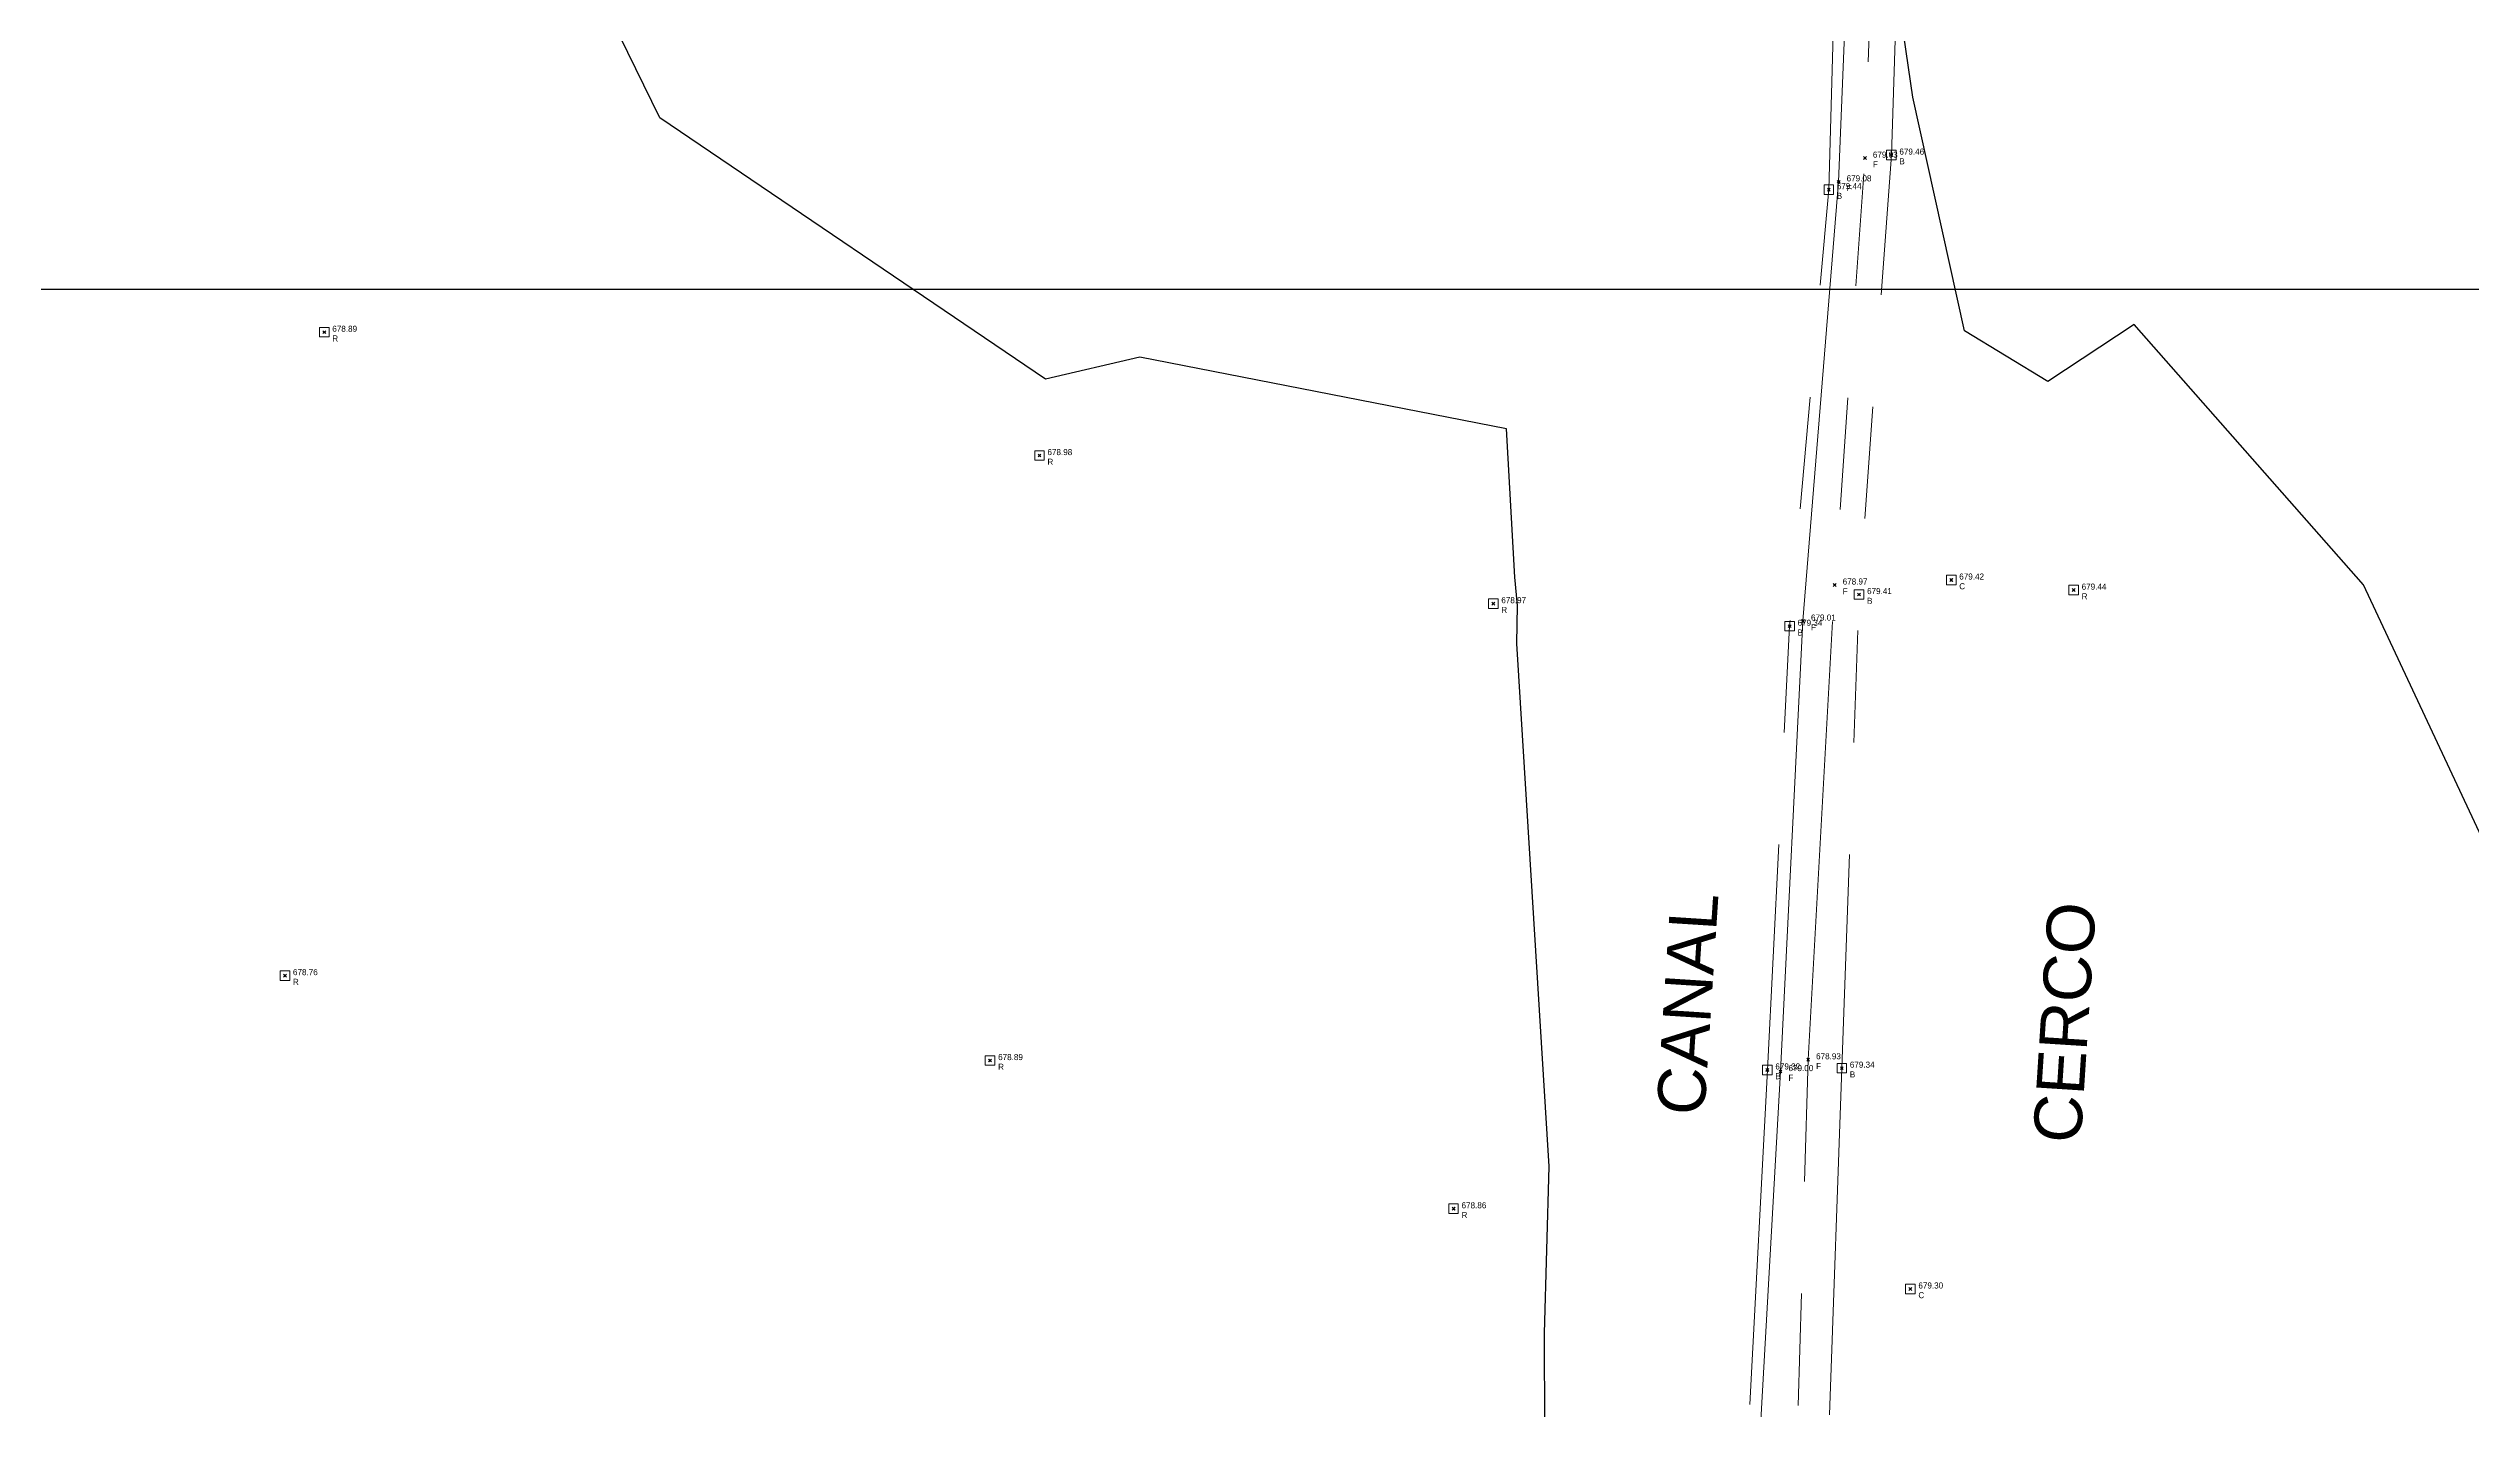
# Model space of a CAD drawing. Extents: x 350769 to 354978, y 6304672 to 6307963.
# Drawn here: x 352534.9 to 352585.7, y 6305676.5 to 6305705 of the extents above; entities that cross this region are included whole.
import ezdxf

# ---------------------------------------------------------------- set-up
doc = ezdxf.new("R2010")
doc.units = 0
doc.header["$PDMODE"] = 35
doc.header["$PDSIZE"] = 0.03
for name, pattern in [('4.0 - LO RECABARREN - DESNIVEL NUEVO$0$HIDDEN', [0.375, 0.25, -0.125]), ('CONTINUOS', [0]), ('DASHED', [19.05, 12.7, -6.35]), ('PHANTOM', [23.5, 11.75, -2.35, 2.35, -2.35, 2.35, -2.35])]:
    doc.linetypes.add(name, pattern=pattern)
doc.layers.get('0').update_dxf_attribs({"linetype": 'CONTINUOUS'})
doc.layers.get('Defpoints').update_dxf_attribs({"linetype": 'CONTINUOUS'})
for name, color, linetype in [('02_Geo ext_Acotamiento', 7, 'CONTINUOUS'), ('02_Geo ext_Geometria', 2, 'CONTINUOUS'), ('1-CANAL', 150, 'PHANTOM'), ('1-coordenadas', 8, 'CONTINUOUS'), ('1-TEXTOS', 7, 'CONTINUOUS'), ('3-CANAL FDO', 141, 'PHANTOM'), ('3-CANAL_FDO', 4, 'CONTINUOUS'), ('C-TINN', 5, 'CONTINUOUS'), ('C-TOPO-MINR', 8, 'CONTINUOUS'), ('V-NODE DIC 2005', 4, 'CONTINUOUS'), ('V-NODE-TEXT DIC 2005', 2, 'CONTINUOUS')]:
    doc.layers.add(name, color=color, linetype=linetype)
doc.layers.add('0_ASD_TOPOGRAFIA_ELEMENTOS', color=9, linetype='CONTINUOS', lineweight=5, true_color=0xbdbdbd)
doc.styles.add('ROMANS', font='romans.shx', dxfattribs={"width": 0.65})
doc.styles.add('TEXTIS', font='arial.ttf', dxfattribs={"height": 2})
doc.dimstyles.new('Principal', dxfattribs={"dimscale": 0, "dimtxt": 2, "dimasz": 2, "dimexe": 1, "dimexo": 1, "dimtad": 1, "dimrnd": 0.05, "dimzin": 1, "dimtxsty": 'ROMANS', "dimcen": 2.5, "dimclrt": 2, "dimaunit": 2, "dimadec": 0, "dimazin": 0, "dimtfac": 1, "dimtmove": 0, "dimatfit": 3, "dimfxl": 1, "dimfxlon": 1, "dimarcsym": 0})

# ---------------------------------------------------------------- blocks, each defined once
blk = doc.blocks.new('COORDENADAS')
at = {"layer": '1-coordenadas'}
blk.add_line((20, -500.625), (1420, -500.625), dxfattribs=at)
blk = doc.blocks.new('*D990')
at = {"layer": '02_Geo ext_Geometria', "color": 0, "lineweight": -2, "transparency": 16777216}
blk.add_line((352576.022, 6306008.91), (352574.44, 6306014.447), dxfattribs=at)
at = {"layer": '02_Geo ext_Geometria', "color": 0, "transparency": 16777216}
blk.add_solid([(352574.6, 6306014.493), (352574.28, 6306014.401), (352574.165, 6306015.409)], dxfattribs=at)
at = {"layer": 'Defpoints', "color": 0, "transparency": 16777216}
for p in [(352574.165, 6306015.409), (352689.665, 6305611.165)]:
    blk.add_point(p, dxfattribs=at)
at = {"layer": '02_Geo ext_Geometria', "color": 2, "transparency": 16777216, "insert": (352576.282, 6306011.306), "char_height": 1, "attachment_point": 5, "rotation": 285.9455, "style": 'ROMANS'}
blk.add_mtext('R420,40', dxfattribs=at)
blk = doc.blocks.new('*D1163')
at = {"layer": '02_Geo ext_Acotamiento', "color": 0, "lineweight": -2, "transparency": 16777216}
blk.add_line((352570.503, 6306007.292), (352568.844, 6306012.806), dxfattribs=at)
at = {"layer": '02_Geo ext_Acotamiento', "color": 0, "transparency": 16777216}
blk.add_solid([(352569.004, 6306012.854), (352568.685, 6306012.758), (352568.556, 6306013.764)], dxfattribs=at)
at = {"layer": 'Defpoints', "color": 0, "transparency": 16777216}
for p in [(352568.556, 6306013.764), (352689.665, 6305611.165)]:
    blk.add_point(p, dxfattribs=at)
at = {"layer": '02_Geo ext_Acotamiento', "color": 2, "transparency": 16777216, "insert": (352570.729, 6306009.69), "char_height": 1, "attachment_point": 5, "rotation": 286.7422, "style": 'ROMANS'}
blk.add_mtext('R420,40', dxfattribs=at)
blk = doc.blocks.new('*D1236')
at = {"layer": '02_Geo ext_Acotamiento', "color": 0, "lineweight": -2, "transparency": 16777216}
blk.add_line((352474.045, 6305972.496), (352473.119, 6305978.179), dxfattribs=at)
at = {"layer": '02_Geo ext_Acotamiento', "color": 0, "transparency": 16777216}
blk.add_solid([(352473.283, 6305978.206), (352472.954, 6305978.153), (352472.958, 6305979.166)], dxfattribs=at)
at = {"layer": 'Defpoints', "color": 0, "transparency": 16777216}
for p in [(352472.958, 6305979.166), (352596.042, 6305224.025)]:
    blk.add_point(p, dxfattribs=at)
at = {"layer": '02_Geo ext_Acotamiento', "color": 2, "transparency": 16777216, "insert": (352474.582, 6305974.845), "char_height": 1, "attachment_point": 5, "rotation": 279.2575, "style": 'ROMANS'}
blk.add_mtext('R765,10', dxfattribs=at)
blk = doc.blocks.new('*D1284')
at = {"layer": '02_Geo ext_Acotamiento', "color": 0, "lineweight": -2, "transparency": 16777216}
blk.add_line((352572.304, 6306010.521), (352570.703, 6306016.052), dxfattribs=at)
at = {"layer": '02_Geo ext_Acotamiento', "color": 0, "transparency": 16777216}
blk.add_solid([(352570.863, 6306016.098), (352570.543, 6306016.005), (352570.425, 6306017.012)], dxfattribs=at)
at = {"layer": 'Defpoints', "color": 0, "transparency": 16777216}
for p in [(352570.425, 6306017.012), (352668.732, 6305677.436)]:
    blk.add_point(p, dxfattribs=at)
at = {"layer": '02_Geo ext_Acotamiento', "color": 2, "transparency": 16777216, "insert": (352572.556, 6306012.917), "char_height": 1, "attachment_point": 5, "rotation": 286.1456, "style": 'ROMANS'}
blk.add_mtext('R353,50', dxfattribs=at)
blk = doc.blocks.new('*D1285')
at = {"layer": '02_Geo ext_Acotamiento', "color": 0, "lineweight": -2, "transparency": 16777216}
blk.add_line((352571.708, 6306017.61), (352570.121, 6306023.145), dxfattribs=at)
at = {"layer": '02_Geo ext_Acotamiento', "color": 0, "transparency": 16777216}
blk.add_solid([(352570.282, 6306023.191), (352569.961, 6306023.099), (352569.846, 6306024.106)], dxfattribs=at)
at = {"layer": 'Defpoints', "color": 0, "transparency": 16777216}
for p in [(352569.846, 6306024.106), (352673.986, 6305660.762)]:
    blk.add_point(p, dxfattribs=at)
at = {"layer": '02_Geo ext_Acotamiento', "color": 2, "transparency": 16777216, "insert": (352571.966, 6306020.005), "char_height": 1, "attachment_point": 5, "rotation": 285.9932, "style": 'ROMANS'}
blk.add_mtext('R377,95', dxfattribs=at)
blk = doc.blocks.new('*U1327')
at = {"color": 0, "linetype": 'ByBlock', "lineweight": -2, "transparency": 16777216}
blk.add_point((0, 0), dxfattribs=at)
blk = doc.blocks.new('*U4302', base_point=(352570.971, 6305683.573))
at = {"layer": 'V-NODE-TEXT DIC 2005', "linetype": 'ByBlock', "char_height": 0.127}
for s, insert, attachment_point in [('679.32', (352571.138, 6305683.644), 4), ('B', (352571.138, 6305683.505), 1)]:
    blk.add_mtext(s, dxfattribs=dict(at, insert=insert, attachment_point=attachment_point))
blk = doc.blocks.new('*U4303', base_point=(352570.971, 6305683.573))
at = {"layer": 'V-NODE-TEXT DIC 2005', "color": 2, "lineweight": -2}
blk.add_blockref('*U4302', (352570.971, 6305683.573), dxfattribs=at)
blk = doc.blocks.new('*U4296', base_point=(352571.436, 6305692.87))
at = {"layer": 'V-NODE-TEXT DIC 2005', "linetype": 'ByBlock', "char_height": 0.127}
for s, insert, attachment_point in [('679.34', (352571.603, 6305692.941), 4), ('B', (352571.603, 6305692.802), 1)]:
    blk.add_mtext(s, dxfattribs=dict(at, insert=insert, attachment_point=attachment_point))
blk = doc.blocks.new('*U4297', base_point=(352571.436, 6305692.87))
at = {"layer": 'V-NODE-TEXT DIC 2005', "color": 2, "lineweight": -2}
blk.add_blockref('*U4296', (352571.436, 6305692.87), dxfattribs=at)
blk = doc.blocks.new('*U4294', base_point=(352572.531, 6305683.61))
at = {"layer": 'V-NODE-TEXT DIC 2005', "linetype": 'ByBlock', "char_height": 0.127}
for s, insert, attachment_point in [('679.34', (352572.698, 6305683.681), 4), ('B', (352572.698, 6305683.542), 1)]:
    blk.add_mtext(s, dxfattribs=dict(at, insert=insert, attachment_point=attachment_point))
blk = doc.blocks.new('*U4295', base_point=(352572.531, 6305683.61))
at = {"layer": 'V-NODE-TEXT DIC 2005', "color": 2, "lineweight": -2}
blk.add_blockref('*U4294', (352572.531, 6305683.61), dxfattribs=at)
blk = doc.blocks.new('*U4290', base_point=(352572.892, 6305693.534))
at = {"layer": 'V-NODE-TEXT DIC 2005', "linetype": 'ByBlock', "char_height": 0.127}
for s, insert, attachment_point in [('679.41', (352573.059, 6305693.605), 4), ('B', (352573.059, 6305693.466), 1)]:
    blk.add_mtext(s, dxfattribs=dict(at, insert=insert, attachment_point=attachment_point))
blk = doc.blocks.new('*U4291', base_point=(352572.892, 6305693.534))
at = {"layer": 'V-NODE-TEXT DIC 2005', "color": 2, "lineweight": -2}
blk.add_blockref('*U4290', (352572.892, 6305693.534), dxfattribs=at)
blk = doc.blocks.new('*U4288', base_point=(352572.256, 6305702.02))
at = {"layer": 'V-NODE-TEXT DIC 2005', "linetype": 'ByBlock', "char_height": 0.127}
for s, insert, attachment_point in [('679.44', (352572.423, 6305702.091), 4), ('B', (352572.423, 6305701.952), 1)]:
    blk.add_mtext(s, dxfattribs=dict(at, insert=insert, attachment_point=attachment_point))
blk = doc.blocks.new('*U4289', base_point=(352572.256, 6305702.02))
at = {"layer": 'V-NODE-TEXT DIC 2005', "color": 2, "lineweight": -2}
blk.add_blockref('*U4288', (352572.256, 6305702.02), dxfattribs=at)
blk = doc.blocks.new('*U4174', base_point=(352573.568, 6305702.744))
at = {"layer": 'V-NODE-TEXT DIC 2005', "linetype": 'ByBlock', "char_height": 0.127}
for s, insert, attachment_point in [('679.46', (352573.735, 6305702.815), 4), ('B', (352573.735, 6305702.676), 1)]:
    blk.add_mtext(s, dxfattribs=dict(at, insert=insert, attachment_point=attachment_point))
blk = doc.blocks.new('*U4175', base_point=(352573.568, 6305702.744))
at = {"layer": 'V-NODE-TEXT DIC 2005', "color": 2, "lineweight": -2}
blk.add_blockref('*U4174', (352573.568, 6305702.744), dxfattribs=at)
blk = doc.blocks.new('*U3982', base_point=(352573.967, 6305678.983))
at = {"layer": 'V-NODE-TEXT DIC 2005', "linetype": 'ByBlock', "char_height": 0.127}
for s, insert, attachment_point in [('679.30', (352574.134, 6305679.054), 4), ('C', (352574.134, 6305678.915), 1)]:
    blk.add_mtext(s, dxfattribs=dict(at, insert=insert, attachment_point=attachment_point))
blk = doc.blocks.new('*U3983', base_point=(352573.967, 6305678.983))
at = {"layer": 'V-NODE-TEXT DIC 2005', "color": 2, "lineweight": -2}
blk.add_blockref('*U3982', (352573.967, 6305678.983), dxfattribs=at)
blk = doc.blocks.new('*U3980', base_point=(352574.822, 6305693.839))
at = {"layer": 'V-NODE-TEXT DIC 2005', "linetype": 'ByBlock', "char_height": 0.127}
for s, insert, attachment_point in [('679.42', (352574.989, 6305693.91), 4), ('C', (352574.989, 6305693.771), 1)]:
    blk.add_mtext(s, dxfattribs=dict(at, insert=insert, attachment_point=attachment_point))
blk = doc.blocks.new('*U3981', base_point=(352574.822, 6305693.839))
at = {"layer": 'V-NODE-TEXT DIC 2005', "color": 2, "lineweight": -2}
blk.add_blockref('*U3980', (352574.822, 6305693.839), dxfattribs=at)
blk = doc.blocks.new('*U3834', base_point=(352572.463, 6305702.183))
at = {"layer": 'V-NODE-TEXT DIC 2005', "linetype": 'ByBlock', "char_height": 0.127}
for s, insert, attachment_point in [('679.08', (352572.63, 6305702.254), 4), ('F', (352572.63, 6305702.115), 1)]:
    blk.add_mtext(s, dxfattribs=dict(at, insert=insert, attachment_point=attachment_point))
blk = doc.blocks.new('*U3835', base_point=(352572.463, 6305702.183))
at = {"layer": 'V-NODE-TEXT DIC 2005', "color": 2, "lineweight": -2}
blk.add_blockref('*U3834', (352572.463, 6305702.183), dxfattribs=at)
blk = doc.blocks.new('*U3828', base_point=(352571.246, 6305683.538))
at = {"layer": 'V-NODE-TEXT DIC 2005', "linetype": 'ByBlock', "char_height": 0.127}
for s, insert, attachment_point in [('679.00', (352571.413, 6305683.609), 4), ('F', (352571.413, 6305683.47), 1)]:
    blk.add_mtext(s, dxfattribs=dict(at, insert=insert, attachment_point=attachment_point))
blk = doc.blocks.new('*U3829', base_point=(352571.246, 6305683.538))
at = {"layer": 'V-NODE-TEXT DIC 2005', "color": 2, "lineweight": -2}
blk.add_blockref('*U3828', (352571.246, 6305683.538), dxfattribs=at)
blk = doc.blocks.new('*U3826', base_point=(352571.824, 6305683.786))
at = {"layer": 'V-NODE-TEXT DIC 2005', "linetype": 'ByBlock', "char_height": 0.127}
for s, insert, attachment_point in [('678.93', (352571.991, 6305683.857), 4), ('F', (352571.991, 6305683.718), 1)]:
    blk.add_mtext(s, dxfattribs=dict(at, insert=insert, attachment_point=attachment_point))
blk = doc.blocks.new('*U3827', base_point=(352571.824, 6305683.786))
at = {"layer": 'V-NODE-TEXT DIC 2005', "color": 2, "lineweight": -2}
blk.add_blockref('*U3826', (352571.824, 6305683.786), dxfattribs=at)
blk = doc.blocks.new('*U3824', base_point=(352571.717, 6305692.98))
at = {"layer": 'V-NODE-TEXT DIC 2005', "linetype": 'ByBlock', "char_height": 0.127}
for s, insert, attachment_point in [('679.01', (352571.884, 6305693.051), 4), ('F', (352571.884, 6305692.912), 1)]:
    blk.add_mtext(s, dxfattribs=dict(at, insert=insert, attachment_point=attachment_point))
blk = doc.blocks.new('*U3825', base_point=(352571.717, 6305692.98))
at = {"layer": 'V-NODE-TEXT DIC 2005', "color": 2, "lineweight": -2}
blk.add_blockref('*U3824', (352571.717, 6305692.98), dxfattribs=at)
blk = doc.blocks.new('*U3822', base_point=(352572.381, 6305693.735))
at = {"layer": 'V-NODE-TEXT DIC 2005', "linetype": 'ByBlock', "char_height": 0.127}
for s, insert, attachment_point in [('678.97', (352572.548, 6305693.806), 4), ('F', (352572.548, 6305693.667), 1)]:
    blk.add_mtext(s, dxfattribs=dict(at, insert=insert, attachment_point=attachment_point))
blk = doc.blocks.new('*U3823', base_point=(352572.381, 6305693.735))
at = {"layer": 'V-NODE-TEXT DIC 2005', "color": 2, "lineweight": -2}
blk.add_blockref('*U3822', (352572.381, 6305693.735), dxfattribs=at)
blk = doc.blocks.new('*U3820', base_point=(352573.013, 6305702.68))
at = {"layer": 'V-NODE-TEXT DIC 2005', "linetype": 'ByBlock', "char_height": 0.127}
for s, insert, attachment_point in [('679.03', (352573.18, 6305702.751), 4), ('F', (352573.18, 6305702.612), 1)]:
    blk.add_mtext(s, dxfattribs=dict(at, insert=insert, attachment_point=attachment_point))
blk = doc.blocks.new('*U3821', base_point=(352573.013, 6305702.68))
at = {"layer": 'V-NODE-TEXT DIC 2005', "color": 2, "lineweight": -2}
blk.add_blockref('*U3820', (352573.013, 6305702.68), dxfattribs=at)
blk = doc.blocks.new('*U3058', base_point=(352564.397, 6305680.663))
at = {"layer": 'V-NODE-TEXT DIC 2005', "linetype": 'ByBlock', "char_height": 0.127}
for s, insert, attachment_point in [('678.86', (352564.564, 6305680.734), 4), ('R', (352564.564, 6305680.595), 1)]:
    blk.add_mtext(s, dxfattribs=dict(at, insert=insert, attachment_point=attachment_point))
blk = doc.blocks.new('*U3059', base_point=(352564.397, 6305680.663))
at = {"layer": 'V-NODE-TEXT DIC 2005', "color": 2, "lineweight": -2}
blk.add_blockref('*U3058', (352564.397, 6305680.663), dxfattribs=at)
blk = doc.blocks.new('*U3052', base_point=(352554.689, 6305683.768))
at = {"layer": 'V-NODE-TEXT DIC 2005', "linetype": 'ByBlock', "char_height": 0.127}
for s, insert, attachment_point in [('678.89', (352554.856, 6305683.839), 4), ('R', (352554.856, 6305683.7), 1)]:
    blk.add_mtext(s, dxfattribs=dict(at, insert=insert, attachment_point=attachment_point))
blk = doc.blocks.new('*U3053', base_point=(352554.689, 6305683.768))
at = {"layer": 'V-NODE-TEXT DIC 2005', "color": 2, "lineweight": -2}
blk.add_blockref('*U3052', (352554.689, 6305683.768), dxfattribs=at)
blk = doc.blocks.new('*U3050', base_point=(352565.23, 6305693.344))
at = {"layer": 'V-NODE-TEXT DIC 2005', "linetype": 'ByBlock', "char_height": 0.127}
for s, insert, attachment_point in [('678.97', (352565.397, 6305693.415), 4), ('R', (352565.397, 6305693.276), 1)]:
    blk.add_mtext(s, dxfattribs=dict(at, insert=insert, attachment_point=attachment_point))
blk = doc.blocks.new('*U3051', base_point=(352565.23, 6305693.344))
at = {"layer": 'V-NODE-TEXT DIC 2005', "color": 2, "lineweight": -2}
blk.add_blockref('*U3050', (352565.23, 6305693.344), dxfattribs=at)
blk = doc.blocks.new('*U3048', base_point=(352555.721, 6305696.446))
at = {"layer": 'V-NODE-TEXT DIC 2005', "linetype": 'ByBlock', "char_height": 0.127}
for s, insert, attachment_point in [('678.98', (352555.888, 6305696.517), 4), ('R', (352555.888, 6305696.378), 1)]:
    blk.add_mtext(s, dxfattribs=dict(at, insert=insert, attachment_point=attachment_point))
blk = doc.blocks.new('*U3049', base_point=(352555.721, 6305696.446))
at = {"layer": 'V-NODE-TEXT DIC 2005', "color": 2, "lineweight": -2}
blk.add_blockref('*U3048', (352555.721, 6305696.446), dxfattribs=at)
blk = doc.blocks.new('*U2992', base_point=(352540.74, 6305699.029))
at = {"layer": 'V-NODE-TEXT DIC 2005', "linetype": 'ByBlock', "char_height": 0.127}
for s, insert, attachment_point in [('678.89', (352540.907, 6305699.1), 4), ('R', (352540.907, 6305698.961), 1)]:
    blk.add_mtext(s, dxfattribs=dict(at, insert=insert, attachment_point=attachment_point))
blk = doc.blocks.new('*U2993', base_point=(352540.74, 6305699.029))
at = {"layer": 'V-NODE-TEXT DIC 2005', "color": 2, "lineweight": -2}
blk.add_blockref('*U2992', (352540.74, 6305699.029), dxfattribs=at)
blk = doc.blocks.new('*U2976', base_point=(352539.917, 6305685.547))
at = {"layer": 'V-NODE-TEXT DIC 2005', "linetype": 'ByBlock', "char_height": 0.127}
for s, insert, attachment_point in [('678.76', (352540.084, 6305685.618), 4), ('R', (352540.084, 6305685.479), 1)]:
    blk.add_mtext(s, dxfattribs=dict(at, insert=insert, attachment_point=attachment_point))
blk = doc.blocks.new('*U2977', base_point=(352539.917, 6305685.547))
at = {"layer": 'V-NODE-TEXT DIC 2005', "color": 2, "lineweight": -2}
blk.add_blockref('*U2976', (352539.917, 6305685.547), dxfattribs=at)
blk = doc.blocks.new('*U2366', base_point=(352577.387, 6305693.629))
at = {"layer": 'V-NODE-TEXT DIC 2005', "linetype": 'ByBlock', "char_height": 0.127}
for s, insert, attachment_point in [('679.44', (352577.554, 6305693.7), 4), ('R', (352577.554, 6305693.561), 1)]:
    blk.add_mtext(s, dxfattribs=dict(at, insert=insert, attachment_point=attachment_point))
blk = doc.blocks.new('*U2367', base_point=(352577.387, 6305693.629))
at = {"layer": 'V-NODE-TEXT DIC 2005', "color": 2, "lineweight": -2}
blk.add_blockref('*U2366', (352577.387, 6305693.629), dxfattribs=at)
blk = doc.blocks.new('TOPOGRAFIA')
at = {"layer": '1-CANAL', "color": 9, "lineweight": 0, "true_color": 0xbdbdbd, "flags": 128}
for points in [[(390567.787, 6302629.727), (390568.793, 6302640.353), (390569.503, 6302651.739), (390570.033, 6302661.873), (390570.34, 6302672.528), (390570.92, 6302683.642), (390571.385, 6302692.94), (390572.206, 6302702.09), (390572.491, 6302712.168), (390573.178, 6302721.782), (390573.739, 6302732.321), (390574.43, 6302741.485), (390575.232, 6302752.552), (390575.303, 6302758.186), (390573.072, 6302758.741), (390565.731, 6302762.63), (390558.774, 6302762.052), (390549.097, 6302759.46), (390540.056, 6302756.523), (390530.957, 6302754.646), (390519.837, 6302751.496), (390509.631, 6302748.296), (390499.766, 6302744.712), (390490.284, 6302741.391), (390477.589, 6302736.731), (390469.698, 6302733.787), (390460.923, 6302731.042), (390452.374, 6302728.107), (390438.311, 6302722.869), (390431.422, 6302718.409), (390419.91, 6302710.977), (390412.117, 6302707.007), (390402.106, 6302701.336), (390395.117, 6302696.907), (390381.316, 6302693.365), (390369.866, 6302691.898), (390358.977, 6302690.522), (390351.003, 6302689.869), (390338.841, 6302688.974), (390330.387, 6302688.811), (390318.293, 6302688.652), (390310.613, 6302688.12), (390310.097, 6302689.409), (390318.134, 6302689.995), (390330.169, 6302689.859), (390338.592, 6302690.268), (390350.911, 6302691.365), (390358.441, 6302692.052), (390369.602, 6302693.031), (390381.494, 6302694.408), (390394.454, 6302697.809), (390401.441, 6302702.027), (390411.517, 6302708.091), (390419.432, 6302711.748), (390430.822, 6302719.202), (390437.823, 6302723.766), (390451.878, 6302729.106), (390460.597, 6302731.881), (390469.278, 6302734.632), (390477.218, 6302737.629), (390489.928, 6302742.229), (390499.382, 6302745.508), (390509.312, 6302749.089), (390519.62, 6302752.392), (390530.723, 6302755.531), (390539.654, 6302757.751), (390548.71, 6302760.578), (390558.851, 6302763.211), (390565.636, 6302763.686), (390573.601, 6302759.59), (390575.339, 6302759.411), (390576.082, 6302766.593), (390577.196, 6302775.886), (390577.943, 6302782.884), (390578.269, 6302790.104), (390579.967, 6302802.039), (390581.351, 6302810.063)], [(390569.681, 6302629.487), (390570.545, 6302640.312), (390571.01, 6302651.687), (390571.712, 6302663.08), (390572.102, 6302673.085), (390572.479, 6302683.679), (390572.841, 6302693.604), (390573.518, 6302702.814), (390573.811, 6302711.601), (390574.548, 6302721.656), (390575.088, 6302732.417), (390575.827, 6302741.527), (390576.589, 6302752.278), (390576.502, 6302758.278)]]:
    blk.add_lwpolyline(points, dxfattribs=at)
at = {"layer": '1-coordenadas', "color": 9, "linetype": '4.0 - LO RECABARREN - DESNIVEL NUEVO$0$HIDDEN', "lineweight": 0, "ltscale": 50, "true_color": 0xbdbdbd}
blk.add_line((390200, 6302700), (390900, 6302700), dxfattribs=at)
at = {"layer": '3-CANAL FDO', "color": 9, "lineweight": 0, "true_color": 0xbdbdbd, "flags": 128}
blk.add_lwpolyline([(390581.391, 6302809.883), (390581.648, 6302809.84), (390580.597, 6302802.1), (390578.953, 6302790.06), (390578.573, 6302782.649), (390577.794, 6302776.029), (390576.851, 6302766.557), (390576.235, 6302757.793), (390576.163, 6302752.355), (390575.303, 6302741.598), (390574.73, 6302732.303), (390574.058, 6302722.337), (390573.288, 6302711.952), (390572.963, 6302702.75), (390572.33, 6302693.805), (390571.773, 6302683.857), (390571.472, 6302673.225), (390571.091, 6302663.238), (390570.478, 6302651.661), (390569.974, 6302640.163), (390568.971, 6302629.597)], dxfattribs=at)
at = {"layer": '3-CANAL_FDO', "color": 9, "lineweight": 0, "true_color": 0xbdbdbd}
blk.add_lwpolyline([(390530.973, 6302754.926), (390540.132, 6302756.904), (390548.804, 6302759.814), (390558.607, 6302762.282), (390565.668, 6302763.03), (390573.135, 6302758.977), (390575.664, 6302758.341), (390575.744, 6302757.782), (390575.695, 6302752.397), (390574.786, 6302741.51), (390574.1, 6302732.304), (390573.507, 6302721.774), (390572.807, 6302712.052), (390572.413, 6302702.253), (390571.665, 6302693.05), (390571.194, 6302683.608), (390570.572, 6302672.578), (390570.443, 6302661.851), (390569.902, 6302651.795), (390569.109, 6302640.558)], dxfattribs=at)
at = {"layer": 'C-TINN', "color": 9, "linetype": 'Continuous', "lineweight": 0, "true_color": 0xbdbdbd}
for points, elevation in [([(390573.418, 6302702.714), (390573.418, 6302702.914), (390573.618, 6302702.914), (390573.618, 6302702.714), (390573.418, 6302702.714)], 679.46), ([(390572.106, 6302701.99), (390572.106, 6302702.19), (390572.306, 6302702.19), (390572.306, 6302701.99), (390572.106, 6302701.99)], 679.44), ([(390540.589, 6302699.001), (390540.589, 6302699.201), (390540.789, 6302699.201), (390540.789, 6302699.001), (390540.589, 6302699.001)], 678.89), ([(390555.571, 6302696.417), (390555.571, 6302696.617), (390555.771, 6302696.617), (390555.771, 6302696.417), (390555.571, 6302696.417)], 678.98), ([(390572.741, 6302693.504), (390572.741, 6302693.704), (390572.941, 6302693.704), (390572.941, 6302693.504), (390572.741, 6302693.504)], 679.41), ([(390574.671, 6302693.808), (390574.671, 6302694.008), (390574.871, 6302694.008), (390574.871, 6302693.808), (390574.671, 6302693.808)], 679.42), ([(390577.237, 6302693.598), (390577.237, 6302693.798), (390577.437, 6302693.798), (390577.437, 6302693.598), (390577.237, 6302693.598)], 679.44), ([(390565.079, 6302693.314), (390565.079, 6302693.514), (390565.279, 6302693.514), (390565.279, 6302693.314), (390565.079, 6302693.314)], 678.97), ([(390571.285, 6302692.84), (390571.285, 6302693.04), (390571.485, 6302693.04), (390571.485, 6302692.84), (390571.285, 6302692.84)], 679.34), ([(390539.765, 6302685.518), (390539.765, 6302685.718), (390539.965, 6302685.718), (390539.965, 6302685.518), (390539.765, 6302685.518)], 678.76), ([(390554.537, 6302683.739), (390554.537, 6302683.939), (390554.737, 6302683.939), (390554.737, 6302683.739), (390554.537, 6302683.739)], 678.89), ([(390570.82, 6302683.542), (390570.82, 6302683.742), (390571.02, 6302683.742), (390571.02, 6302683.542), (390570.82, 6302683.542)], 679.32), ([(390572.379, 6302683.579), (390572.379, 6302683.779), (390572.579, 6302683.779), (390572.579, 6302683.579), (390572.379, 6302683.579)], 679.34), ([(390564.245, 6302680.633), (390564.245, 6302680.833), (390564.445, 6302680.833), (390564.445, 6302680.633), (390564.245, 6302680.633)], 678.86), ([(390573.816, 6302678.953), (390573.816, 6302679.153), (390574.016, 6302679.153), (390574.016, 6302678.953), (390573.816, 6302678.953)], 679.3)]:
    blk.add_lwpolyline(points, dxfattribs=dict(at, elevation=elevation))
for p in [(390573.518, 6302702.814, 679.46), (390572.206, 6302702.09, 679.44), (390540.689, 6302699.101, 678.89), (390555.671, 6302696.517, 678.98), (390572.841, 6302693.604, 679.41), (390574.771, 6302693.908, 679.42), (390577.337, 6302693.698, 679.44), (390565.179, 6302693.414, 678.97), (390571.385, 6302692.94, 679.34), (390539.865, 6302685.618, 678.76), (390554.637, 6302683.839, 678.89), (390570.92, 6302683.642, 679.32), (390572.479, 6302683.679, 679.34), (390564.345, 6302680.733, 678.86), (390573.916, 6302679.053, 679.3)]:
    blk.add_point(p, dxfattribs=at)
at = {"layer": 'C-TOPO-MINR', "color": 9, "linetype": 'Continuous', "lineweight": -3, "true_color": 0xbdbdbd}
for points, elevation in [([(390588.959, 6302641.924), (390588.833, 6302644.963), (390588.159, 6302653.245), (390587.685, 6302661.916), (390587.289, 6302666.653), (390588.993, 6302676.542), (390589.018, 6302677.936), (390588.832, 6302682.216), (390583.404, 6302693.805), (390578.606, 6302699.26), (390576.794, 6302698.07), (390575.046, 6302699.131), (390573.964, 6302704.027), (390573.635, 6302706.329), (390573.009, 6302706.845), (390572.307, 6302705.647), (390571.184, 6302711.061), (390571.169, 6302714.076), (390570.997, 6302720.979), (390570.944, 6302726.981), (390571.177, 6302732.645), (390571.616, 6302737.553)], 679.5), ([(390564.344, 6302641.755), (390564.415, 6302646.426), (390564.982, 6302654.117), (390564.943, 6302657.608), (390566.056, 6302665.973), (390566.278, 6302670.132), (390566.253, 6302678.122), (390566.346, 6302681.618), (390565.672, 6302692.577), (390565.683, 6302693.376), (390565.628, 6302693.968), (390565.456, 6302697.075), (390557.775, 6302698.581), (390555.796, 6302698.117), (390547.721, 6302703.595), (390543.552, 6302712.117), (390542.746, 6302713.195), (390541.919, 6302715.288), (390536.799, 6302725.393), (390530.367, 6302732.343)], 679)]:
    blk.add_lwpolyline(points, dxfattribs=dict(at, elevation=elevation))
at = {"layer": 'V-NODE DIC 2005', "color": 9, "lineweight": 0, "true_color": 0xbdbdbd, "rotation": 359.9963883938062}
for p in [(390572.963, 6302702.75), (390573.518, 6302702.814), (390572.413, 6302702.253), (390572.206, 6302702.09), (390540.69, 6302699.101), (390555.671, 6302696.517), (390572.33, 6302693.805), (390572.841, 6302693.604), (390574.772, 6302693.909), (390577.336, 6302693.698), (390565.179, 6302693.414), (390571.666, 6302693.05), (390571.385, 6302692.94), (390539.866, 6302685.619), (390554.638, 6302683.839), (390570.92, 6302683.643), (390571.195, 6302683.608), (390571.773, 6302683.856), (390572.48, 6302683.68), (390564.346, 6302680.733), (390573.916, 6302679.053)]:
    blk.add_blockref('*U1327', p, dxfattribs=at)
at = {"layer": 'V-NODE-TEXT DIC 2005', "color": 9, "lineweight": 0, "true_color": 0xbdbdbd, "rotation": 359.9963883938062}
for name, p in [('*U3821', (390572.963, 6302702.75)), ('*U4175', (390573.518, 6302702.814)), ('*U4289', (390572.206, 6302702.09)), ('*U3835', (390572.413, 6302702.253)), ('*U2993', (390540.69, 6302699.101)), ('*U3049', (390555.671, 6302696.517)), ('*U3823', (390572.33, 6302693.805)), ('*U4291', (390572.841, 6302693.604)), ('*U3981', (390574.772, 6302693.909)), ('*U2367', (390577.336, 6302693.698)), ('*U3051', (390565.179, 6302693.414)), ('*U4297', (390571.385, 6302692.94)), ('*U3825', (390571.666, 6302693.05)), ('*U2977', (390539.866, 6302685.619)), ('*U3053', (390554.638, 6302683.839)), ('*U3827', (390571.773, 6302683.856)), ('*U4303', (390570.92, 6302683.643)), ('*U3829', (390571.195, 6302683.608)), ('*U4295', (390572.48, 6302683.68)), ('*U3059', (390564.346, 6302680.733)), ('*U3983', (390573.916, 6302679.053))]:
    blk.add_blockref(name, p, dxfattribs=at)
at = {"layer": '1-TEXTOS', "color": 9, "lineweight": 0, "true_color": 0xbdbdbd, "style": 'TEXTIS'}
for s, p in [('CANAL', (390569.596, 6302682.67)), ('CERCO', (390577.48, 6302682.088))]:
    blk.add_text(s, height=1, rotation=86.3151, dxfattribs=at).set_placement(p)

msp = doc.modelspace()

# ---------------------------------------------------------------- block references
at = {"color": 252, "linetype": 'DASHED'}
msp.add_blockref('COORDENADAS', (352180, 6306200.625), dxfattribs=at)

# ---------------------------------------------------------------- dimensions: what is measured, and where the dimension line sits
at = {"layer": '02_Geo ext_Acotamiento'}
for center, mpoint, override, picture, middle in [((352673.986, 6305660.762), (352569.846, 6306024.106), {"dimscale": 0, "dimfxl": 0.22}, '*D1285', (352571.093, 6306019.755)), ((352668.732, 6305677.436), (352570.425, 6306017.012), {"dimscale": 0, "dimfxl": 0.22}, '*D1284', (352571.684, 6306012.664)), ((352689.665, 6305611.165), (352568.556, 6306013.764), {"dimscale": 0, "dimaunit": 0, "dimfxl": 0.22, "dimarcsym": 1}, '*D1163', (352569.86, 6306009.429)), ((352596.042, 6305224.025), (352472.958, 6305979.166), {"dimscale": 0, "dimaunit": 0, "dimfxl": 0.22, "dimarcsym": 1}, '*D1236', (352473.686, 6305974.698))]:
    dim = msp.add_radius_dim(center=center, mpoint=mpoint, dimstyle='Principal', override=override, dxfattribs=at)
    dim.commit()
    dim.dimension.update_dxf_attribs({"geometry": picture, "text_midpoint": middle, "dimtype": 164})
at = {"layer": '02_Geo ext_Geometria'}
dim = msp.add_radius_dim(center=(352689.665, 6305611.165), mpoint=(352574.165, 6306015.409), dimstyle='Principal', override={"dimscale": 0, "dimaunit": 0, "dimfxl": 0.22, "dimarcsym": 1}, dxfattribs=at)
dim.commit()
dim.dimension.update_dxf_attribs({"geometry": '*D990', "text_midpoint": (352575.409, 6306011.056), "dimtype": 164})

# ---------------------------------------------------------------- next in the draw order: block references
at = {"layer": '0_ASD_TOPOGRAFIA_ELEMENTOS', "color": 30, "true_color": 0xf26507}
msp.add_blockref('TOPOGRAFIA', (-38000, 3000), dxfattribs=at)

doc.saveas('drawing.dxf')
